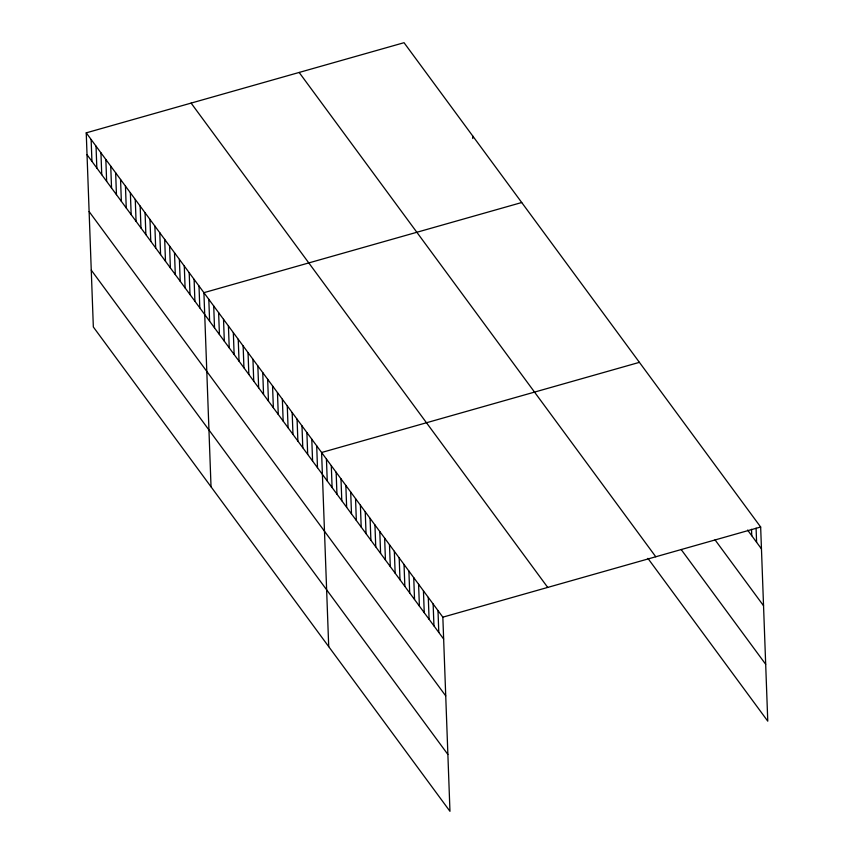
<?xml version="1.0" encoding="UTF-8"?>
<svg xmlns="http://www.w3.org/2000/svg" width="854" height="854" viewBox="0 0 854 854"><rect width="100%" height="100%" fill="white"/><g stroke="black" fill="none" stroke-linecap="round" stroke-linejoin="round"><path stroke-width="1.28" d="M86.233 132.85L442.842 617.164L449.962 811.3L93.342 326.986L86.233 132.85L404.038 42.7L760.658 527.014L767.767 721.15L647.908 558.367M521.719 202.526L203.914 292.676L211.034 486.812M639.4 362.352L321.595 452.503L328.715 646.627M442.842 617.164L760.658 527.014M747.602 530.067L761.458 548.876M715.044 539.867L763.54 605.732M681.161 549.506L765.686 664.295M299.156 72.451L655.776 556.765M191.104 103.099L547.724 587.424M87.033 154.713L443.642 639.038M89.115 211.568L445.724 695.882M91.261 270.131L447.88 754.456M756.089 528.146L756.601 542.29M751.52 529.277L751.755 535.704M472.689 135.935L472.785 138.508M437.995 610.578L438.796 632.451M433.138 603.991L433.949 625.865M428.292 597.405L429.092 619.278M423.445 590.819L424.246 612.692M418.588 584.232L419.399 606.105M413.742 577.646L414.542 599.519M408.895 571.059L409.696 592.932M404.038 564.473L404.849 586.346M399.192 557.886L399.992 579.759M394.345 551.3L395.146 573.162M389.488 544.713L390.299 566.576M384.642 538.127L385.442 559.989M379.795 531.54L380.596 553.403M374.938 524.954L375.749 546.816M370.092 518.367L370.892 540.23M365.245 511.781L366.046 533.643M360.399 505.194L361.199 527.057M355.542 498.608L356.342 520.47M350.695 492.021L351.496 513.884M345.849 485.435L346.649 507.297M340.992 478.848L341.792 500.711M336.145 472.262L336.946 494.124M331.299 465.676L332.099 487.538M326.441 459.089L327.242 480.951M316.695 445.841L317.496 467.704M311.785 439.18L312.585 461.043M306.885 432.519L307.686 454.392M301.985 425.868L302.786 447.731M297.075 419.207L297.875 441.07M292.175 412.546L292.975 434.408M287.275 405.885L288.076 427.747M282.364 399.224L283.165 421.097M277.465 392.562L278.265 414.436M272.554 385.912L273.365 407.774M267.654 379.251L268.455 401.113M262.754 372.59L263.555 394.452M257.844 365.928L258.655 387.791M252.944 359.267L253.745 381.14M248.044 352.617L248.845 374.479M243.134 345.955L243.945 367.818M238.234 339.294L239.035 361.157M233.334 332.633L234.135 354.495M228.424 325.972L229.235 347.834M223.524 319.311L224.324 341.184M218.624 312.66L219.425 334.522M213.713 305.999L214.525 327.861M208.814 299.338L209.614 321.2M199.003 286.015L199.804 307.878M194.104 279.354L194.904 301.227M189.204 272.704L190.004 294.566M184.293 266.042L185.094 287.905M179.393 259.381L180.194 281.244M174.494 252.72L175.294 274.582M169.583 246.059L170.384 267.932M164.683 239.398L165.484 261.271M159.783 232.747L160.584 254.609M154.873 226.086L155.674 247.948M149.973 219.425L150.774 241.287M145.073 212.763L145.874 234.626M140.163 206.102L140.963 227.975M135.263 199.441L136.064 221.314M130.363 192.79L131.164 214.653M125.453 186.129L126.253 207.992M120.553 179.468L121.353 201.33M115.653 172.807L116.454 194.669M110.742 166.146L111.543 188.019M105.843 159.495L106.643 181.358M100.943 152.834L101.743 174.696M96.032 146.173L96.833 168.035M91.132 139.512L91.933 161.374"/></g></svg>
